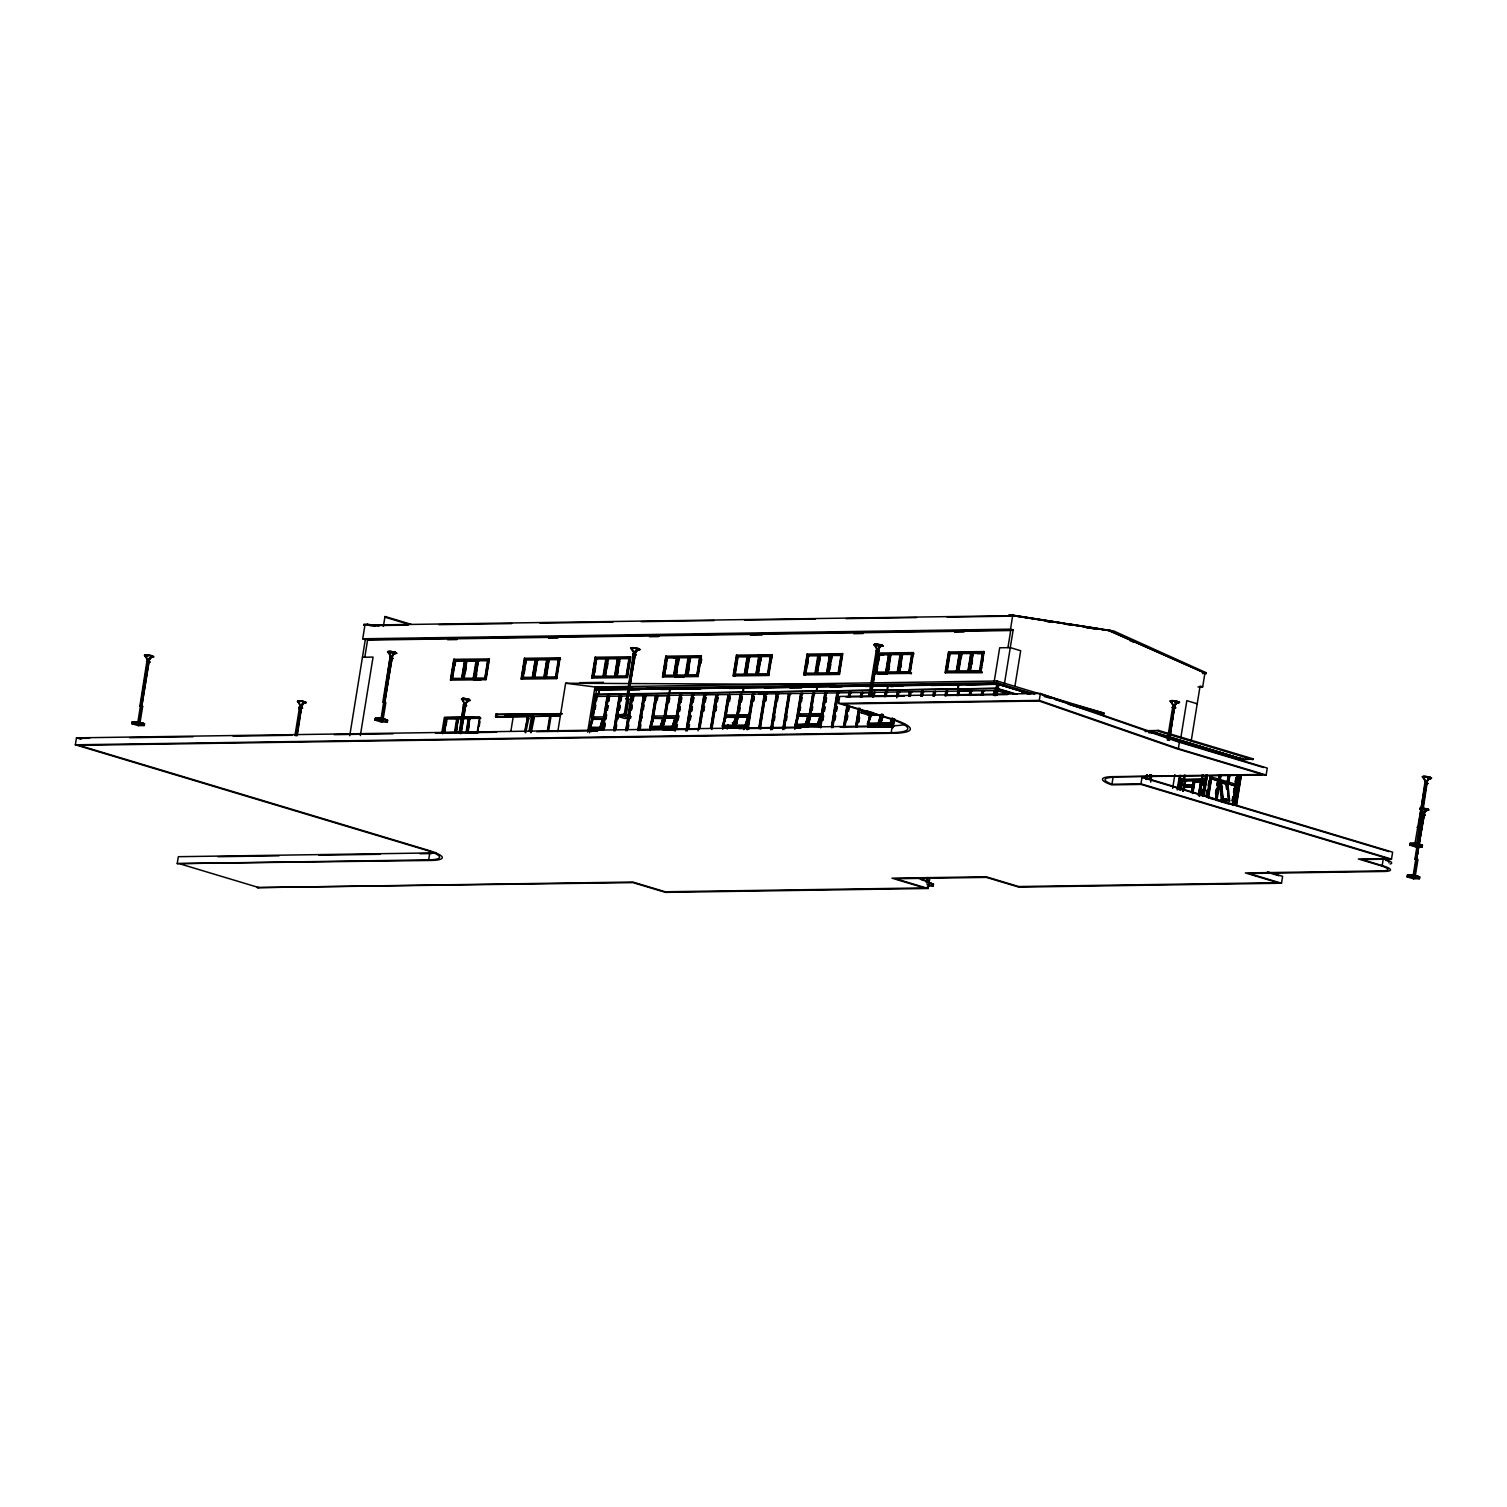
<?xml version="1.0" encoding="UTF-8"?>
<svg xmlns="http://www.w3.org/2000/svg" width="1507" height="1507" viewBox="0 0 1507 1507"><rect width="100%" height="100%" fill="white"/><g stroke="black" fill="none" stroke-linecap="round" stroke-linejoin="round"><path stroke-width="1.5" d="M1216.921 793.869L1217.11 789.668M1216.884 797.938L1217.26 789.536M436.069 852.529A42.705 6.537 9.2 0 1 429.796 852.962L178.335 856.692L177.223 863.605L428.666 859.875A42.705 6.537 9.2 0 0 425.784 850.08L75.35 744.797L76.48 737.865L892.314 725.752A64.556 9.871 9.2 0 0 905.123 724.434M132.107 721.947L138.795 721.815L144.484 723.812L144.201 725.545L138.324 725.639L131.825 723.68L132.107 721.947L139.341 722.38M139.887 706.067L147.196 659.426L144.389 655.3L145.482 655.564M145.049 655.168L147.912 659.595L137.928 721.683L136.798 721.702L138.079 722.23M131.825 723.68L137.721 723.605L138.004 721.872L144.484 723.812L140.565 723.869M138.795 721.815L148.797 659.614L152.358 656.167L149.438 659.652L141.752 706.35C145.011 706.708 137.777 705.163 140.471 705.935M138.324 725.639L138.587 723.906M141.752 706.35L149.174 659.595M142.675 706.369L140.076 722.343L144.484 723.812M149.852 661.969L146.518 661.686L149.89 661.893L146.575 661.328L148.91 661.761L147.516 661.535M294.976 735.491L299.855 705.351L301.89 705.803L300.552 705.634M299.855 710.419C302.7 711.605 296.182 708.93 300.722 705.521L295.768 735.699M296.596 735.642L301.475 705.483L305.036 702.036L302.116 705.54M297.124 733.532L301.739 705.559L304.753 701.961M297.237 735.68L301.852 705.464M299.158 707.612L302.474 708.177L299.403 707.16M364.317 625.311L363.809 624.256L367.331 624.199L378.879 626.008M1004.302 684.574L1013.156 629.945L365.316 639.552L362.716 638.78L364.901 625.311M367.331 624.199L369.912 625.688L408.152 625.122M349.737 735.736L365.316 639.552M364.807 657.203L367.67 639.514M360.343 735.586L373.058 657.09L362.452 657.24M383.381 626.403L384.982 616.457L411.298 624.369M374.96 720.082L375.243 718.349L381.478 718.142L387.619 720.214L387.337 721.947L381.441 722.023L374.96 720.082L380.838 719.988L387.337 721.947M383.607 702.319L390.313 655.865L387.525 651.702L389.541 651.702M384.925 702.337L382.797 702.243L390.332 655.809L392.574 656.054L384.417 702.394L385.83 702.695L383.211 718.726L381.441 722.023M380.838 719.988L391.123 655.941L388.166 651.57L389.22 652.55M379.557 719.649L375.243 718.349L381.93 718.199L391.933 656.016L395.493 652.55L392.197 656.072L384.869 702.733M392.969 658.634L389.71 657.73M441.758 733.419L444.377 717.351L479.697 716.823L477.097 732.892M453.758 659.331L450.405 680.109L486.064 679.695L489.417 658.917L453.758 659.331L456.357 660.123M450.725 680.222L454.097 659.444M465.531 660.123L462.442 679.186L451.12 679.243L454.21 660.198L488.701 659.783L485.612 678.828L474.611 678.998L477.7 659.953M442.738 733.702L445.337 717.633L474.046 717.219M451.46 679.337L454.53 660.292M444.791 733.024L443.491 732.647L445.789 718.5L458.09 718.726M452.175 678.47L454.982 661.159M452.514 678.564L455.302 661.253M444.151 732.835L446.449 718.688L480.921 718.293M454.926 665.68L455.641 661.347L454.662 661.046L465.136 661.102M444.471 732.929L446.769 718.801M446.11 724.942L446.769 720.911M428.666 859.875L429.796 852.962M461.669 678.225L464.476 660.914M461.99 678.32L464.796 661.008M451.12 679.243L462.122 679.073L465.211 660.028L466.774 660.311M465.795 660.028L462.706 679.073L475.327 679.393M443.491 732.647L454.492 732.477L456.791 718.33M466.115 660.123L463.026 679.167L474.027 678.998L477.116 659.953M464.42 678.489L463.44 678.188L466.247 660.876L476.702 660.933M455.152 732.666L457.375 718.33L469.657 718.556M463.76 678.301L466.567 660.97M464.081 678.395L466.887 661.083M455.472 732.779L458.015 718.519M465.456 671.99L466.172 667.658M456.056 732.76L458.354 718.613M457.356 726.807L456.376 732.854L455.076 732.477L467.377 732.703M458.015 722.757L458.674 718.726L457.375 718.33M459.032 733.042L463.93 702.865L462.009 698.834M459.823 733.269L464.005 702.865M460.502 733.513L465.531 703.053C472.105 693.936 467.113 705.295 464.721 702.997M460.822 733.532L465.908 703.015C466.059 705.333 459.805 697.948 462.819 699.248M461.104 733.551L466.172 703.091M465.023 705.37C460.257 705.333 470.975 705.785 463.459 704.73M473.707 678.904L476.796 659.859L478.416 660.349M482.504 679.28L474.291 678.904L477.38 659.859M466.077 732.308L468.376 718.161M474.686 679.205L477.832 660.706L488.287 660.763M466.661 732.308L468.96 718.161L479.942 717.991L477.662 732.138L466.661 732.308L467.961 732.685M475.345 678.131L478.152 660.801M466.718 732.496L469.016 718.368M475.666 678.225L478.473 660.895M467.057 732.59L469.336 718.462M476.702 673.987L476.005 678.32L475.025 678.018L485.48 678.075M467.321 732.496L469.6 718.349M467.641 732.59L469.92 718.443M468.281 730.669L469.28 724.603M485.16 677.98L487.967 660.669M474.291 678.904L485.292 678.734L488.381 659.689L489.342 659.972M485.744 679.6L489.097 658.804M479.188 726.299L479.942 721.702M495.464 716.842L495.916 714.092L562.356 713.696L496.199 714.714L495.841 716.955L560.397 715.995L495.841 716.955M510.892 731.065L513.115 717.351M521.403 679.167L524.756 658.389M523.513 677.604L522.533 677.321L525.34 660.009L535.795 660.047M522.854 677.415L525.66 660.104M523.174 677.51L525.981 660.198M524.21 673.29L524.907 668.957M525.604 664.625L526.301 660.292L525.34 660.009M532.348 677.17L535.155 659.859L536.115 660.141M532.668 677.265L535.475 659.953M522.778 678.489L521.799 678.188L532.8 678.037L535.889 658.973L537.509 659.463M524.643 731.404L527.469 717.897L525.133 732.647M536.209 659.086L533.12 678.131L522.119 678.301L524.888 659.143L560.171 658.578M536.473 658.973L533.384 678.018L546.005 678.338M536.793 659.068L533.704 678.112L544.705 677.962L547.795 658.917M525.755 732.647L528.769 718.293L527.337 719.027L528.618 719.216M534.439 677.246L537.245 659.934M534.759 677.34L537.566 660.028M529.145 730.801L531.745 714.808L532.969 715.166M530.106 731.328L532.932 717.822L534.232 718.199L532.781 718.952L530.577 732.572M530.747 731.328L532.932 717.822M531.217 732.553L534.232 718.199M544.253 677.095L547.06 659.783M544.385 677.867L547.455 658.804L549.019 659.086M546.589 678.338L544.969 677.849L548.058 658.804M545.346 678.15L548.378 658.898M546.664 677.265L545.704 676.982L548.491 659.652L558.965 659.708M546.024 677.076L548.831 659.765M546.344 677.17L549.151 659.859M558.325 659.52L555.518 676.831L556.479 677.114M547.399 730.537L549.998 714.525M544.969 677.849L555.951 677.679L559.04 658.634L560.02 658.936M558.268 664.041L556.158 677.02L545.704 676.982M547.926 730.914L548.661 726.336M549.415 721.778L550.149 717.2M556.403 678.546L559.775 657.768M548.642 730.895L551.223 714.902M560.02 715.882L560.472 713.131M557.797 731.611L565.634 683.236L835.33 684.555M592.063 678.112L595.435 657.335M593.457 677.434L592.477 677.152L595.566 658.088L630.039 657.692L626.95 676.737L615.967 676.907L619.057 657.843M595.887 658.201L592.797 677.246L603.798 677.076L607.151 657.919M594.172 676.568L593.212 676.266L596 658.955L606.473 659.011L605.776 663.325M593.532 676.36L596.339 659.049M593.852 676.473L596.659 659.143M594.869 672.235L595.585 667.902M587.636 732.157L594.964 686.985L997.05 681.013L1104.028 713.15L1103.746 714.883L1068.086 704.183M596.678 695.179L595.114 694.256L997.615 688.435L998.331 684.103M591.573 717.671L595.303 694.689M589.595 732.741L596.621 689.302L606.04 689.245M592.873 716.955L596.207 696.404L607.434 696.328L604.1 716.88L592.873 716.955L594.172 717.332M593.212 717.049L596.527 696.498M595.152 709.27L595.811 705.163M596.546 700.604L597.186 696.686M597.77 694.369L599.24 694.35M598.241 694.369L598.938 690.036M598.769 694.369L599.466 690.036M592.477 677.152L603.459 676.982L606.549 657.937L608.169 658.427M604.364 671.99L605.079 667.658M607.472 658.013L604.382 677.076L615.383 676.907L618.454 657.862M605.757 676.398L604.778 676.097L607.585 658.785L618.058 658.823M605.117 676.191L607.924 658.879M605.437 676.285L608.244 658.973M607.17 667.733L607.867 663.4M601.764 729.294L603.045 729.689L590.857 729.445L601.764 729.294L603.497 718.519L604.797 718.914M602.838 729.991L608.301 696.215L619.528 696.159L613.895 730.933M603.271 729.369L608.621 696.309M603.93 729.558L604.966 723.096M605.663 718.801L605.946 717.068M607.057 710.211L607.792 705.653M608.545 701.075L609.28 696.517M604.495 728.126L605.23 723.624M605.965 719.122L606.681 714.619M607.415 710.117L608.15 705.615M608.866 701.113L609.6 696.611L608.301 696.215M614.931 676.059L617.738 658.729M604.062 676.982L615.044 676.813L618.134 657.768L619.697 658.05M618.718 657.749L615.647 676.794L627.609 676.926M616.702 676.021L619.49 658.71M617.022 676.116L619.829 658.804M617.7 674.062L618.397 669.73M619.094 665.397L619.791 661.064M613.745 729.821L619.207 696.046L620.507 696.441M614.931 729.802L620.394 696.027L631.621 695.97L628.287 716.522M615.082 730.933L620.733 696.14M616.024 729.388L616.721 725.074M617.757 718.613L618.04 716.88M618.096 716.465L618.36 714.732L624.614 714.525L630.755 716.597L630.472 718.33L624.576 718.425L618.096 716.465L623.973 716.371L630.472 718.33M619.151 710.023L619.886 705.464M620.639 700.906L621.374 696.328M618.058 718.933L618.774 714.431M619.509 709.929L620.244 705.427M620.978 700.925L621.694 696.422L620.394 696.027M628.984 658.465L626.177 675.776L627.157 676.078M626.516 675.871L629.323 658.559M626.629 676.643L630.039 657.692M627.082 677.491L630.453 656.713M632.337 648.594L630.642 648.142L633.505 652.248L626.516 698.947M623.973 716.371L634.259 652.343L633.279 657.316M618.36 714.732L625.047 714.601L635.069 652.399L638.61 648.952L635.709 652.437L627.722 699.097L635.427 652.361M625.631 698.513L628.928 699.154L626.196 715.166M632.827 654.603L636.161 654.678L632.978 654.076M625.838 729.652L631.584 694.143M625.989 730.763L628.023 718.255M627.025 729.633L632.77 694.124M627.176 730.744L632.827 695.951M628.118 729.2L628.815 724.905M631.245 709.854L631.998 705.276M632.733 700.717L633.467 696.14M631.603 709.759L632.337 705.257M633.072 700.755L633.788 696.253L632.488 695.857L643.715 695.801L638.083 730.575M637.932 729.463L643.395 695.688L644.695 696.083M639.119 729.445L644.582 695.669L655.809 695.612L650.176 730.405M639.288 730.556L644.921 695.782M640.211 729.03L640.908 724.716M641.963 718.255L642.227 716.522M643.338 709.665L644.092 705.106M644.826 700.529L645.561 695.97M645.166 700.567L645.881 696.064L644.582 695.669M650.026 729.275L655.488 695.518L656.788 695.914M652.38 722.098L653.077 717.784L664.286 717.803L661.159 727.391L649.649 727.184L652.776 717.596L664.286 717.803M653.36 716.051L656.694 695.499L667.902 695.424L664.587 715.995L653.36 716.051L654.66 716.447M653.68 716.145L657.014 695.594M657.24 700.454L657.975 695.895L656.694 695.499M662.741 677.076L666.113 656.28M677.547 656.977L674.458 676.021L663.155 676.097L666.226 657.052L700.717 656.638L697.628 675.682L686.646 675.852L689.716 656.807M663.476 676.191L666.565 657.146M664.21 675.324L666.998 657.994M664.53 675.419L667.337 658.107M665.906 669.014L666.603 664.7M668.581 693.333L670.05 693.295M664.474 721.91L665.171 717.615L676.379 717.615L673.252 727.203L661.743 727.014L664.87 717.426L676.379 717.615M665.454 715.882L668.788 695.311L679.996 695.254L676.681 715.806L665.454 715.882L666.753 716.258M669.051 693.314L669.748 688.982M665.774 715.976L669.108 695.424M669.579 693.314L670.276 688.982M668.807 701.471L669.428 697.571M668.976 702.563L669.711 697.986M674.025 675.174L676.831 657.862M663.155 676.097L674.138 675.927L677.227 656.882L678.847 657.372M677.811 656.882L674.722 675.927L687.286 676.04M678.15 656.977L675.061 676.021L686.043 675.852L689.396 656.694M675.456 675.042L678.263 657.73L688.737 657.787L685.93 675.098L675.456 675.042L676.436 675.343L677.133 671.011M675.776 675.155L678.583 657.824M676.116 675.249L678.922 657.919M678.188 664.512L679.243 658.032L678.263 657.73M673.817 728.427L674.948 721.514M674.119 728.408L676.078 717.445L677.359 717.841M674.703 728.691L675.833 721.778M675.042 731.159L680.881 695.141L692.09 695.066L686.457 729.859M675.569 730.028L681.202 695.236M678.244 717.728L678.527 715.995M679.261 711.417L679.996 706.858M680.731 702.281L681.484 697.722M676.7 729.294L677.434 724.792M678.169 720.289L678.885 715.787M679.619 711.285L680.354 706.783M681.07 702.281L681.804 697.779M685.723 675.758L688.812 656.713L690.376 656.995M688.021 675.174L687.041 674.872L689.848 657.561L700.303 657.617M687.362 674.966L690.168 657.655M687.701 675.079L690.489 657.749M688.36 673.007L689.076 668.675M685.949 730.989L691.77 694.972L693.069 695.367M687.135 730.97L692.975 694.953L704.202 694.897L698.834 727.956M687.663 729.84L693.295 695.047M690.338 717.539L690.62 715.806M691.355 711.247L692.09 706.67M692.824 702.111L693.578 697.534M697.176 674.835L699.983 657.504M688.793 729.124L689.528 724.622M690.263 720.12L690.978 715.618M691.713 711.116L692.448 706.613M693.182 702.111L693.898 697.609M686.307 675.758L697.308 675.588L700.397 656.543L701.358 656.826M697.76 676.455L701.113 655.658M700.981 663.381L701.678 659.143M698.042 730.82L704.146 693.069L705.446 693.446M699.587 728.54L705.351 693.05L706.651 693.446M700.039 727.938L705.389 694.878M703.449 711.059L704.183 706.5M704.937 701.923L705.672 697.364M703.807 710.927L704.541 706.425M705.276 701.923L705.992 697.421M710.494 728.39L715.957 694.614M710.927 727.768L716.296 694.708L705.069 694.784L706.369 695.16M711.681 728.371L717.162 694.595L728.39 694.539L722.757 729.331M711.85 729.482L717.483 694.689M715.542 710.871L716.277 706.312M717.031 701.753L717.765 697.176M715.9 710.758L716.635 706.237M717.37 701.735L718.086 697.232M722.588 728.201L728.051 694.444M724.942 721.024L725.639 716.71L747.999 717.106M729.256 694.426L725.922 714.977L737.149 714.921L740.483 694.35L729.256 694.426L730.556 694.802M726.242 715.072L729.576 694.52M729.275 700.585L729.915 696.667M729.445 701.659L730.179 697.101M736.791 655.244L733.419 676.021L734.719 676.417M735.529 674.458L734.549 674.175L737.356 656.864L747.83 656.901M734.87 674.269L737.677 656.958M735.209 674.364L737.997 657.052M727.203 729.068L727.956 724.49M736.546 716.541L734.794 727.316L736.094 727.711L723.906 727.485L748.188 727.523L736 727.297M740.163 694.256L736.829 714.808L738.129 715.203M737.036 720.836L737.733 716.522L749.94 716.748M738.016 714.789L741.35 694.237L752.577 694.181L749.243 714.732L738.016 714.789L739.315 715.185M744.684 674.119L747.491 656.807M738.336 714.902L741.67 694.331M734.794 675.343L733.815 675.042L744.816 674.891L747.905 655.828L749.469 656.11M748.226 655.941L745.136 674.985L734.154 675.136L736.904 655.997L771.396 655.583M739.579 711.436L740.182 707.763M741.048 702.356L742.009 696.479M742.668 692.222L743.365 687.889M748.489 655.828L745.4 674.872L757.381 675.004M741.538 701.49L742.273 696.912M748.809 655.922L745.795 675.174L756.721 674.816L759.811 655.752M743.196 692.222L743.893 687.889M746.455 674.1L749.262 656.788M746.775 674.194L749.582 656.882M743.818 729.671L748.169 717.219M745.362 727.636L746.116 723.04M746.888 727.146L748.64 716.371M752.257 694.087L748.922 714.638L750.222 715.034M758.756 656.543L755.949 673.855L756.928 674.156M747.058 729.633L748.169 722.72M756.269 673.949L759.076 656.638M747.359 729.633L748.094 725.018M756.401 674.703L759.49 655.658L761.694 656.148M747.981 727.824L753.443 694.068L764.671 693.992L759.038 728.785M748.131 728.955L753.764 694.162M760.074 655.658L756.985 674.703L768.947 674.835M760.395 655.752L757.305 674.797L768.306 674.646M748.791 729.143L749.054 727.41M753.312 701.207L754.046 696.63M758.699 674.119L757.72 673.836L760.526 656.506L770.981 656.562L769.926 663.061M753.651 701.207L754.385 696.705M758.04 673.93L760.847 656.6M758.36 674.025L761.167 656.713M760.79 661.14L761.487 656.807L760.526 656.506M758.869 727.674L764.35 693.898M767.534 673.686L770.341 656.374L771.301 656.656M767.986 674.533L771.057 655.488L772.036 655.79L771.358 660.009M769.229 667.375L768.174 673.874L757.72 673.836M768.438 675.4L771.791 654.622M760.074 727.655L765.537 693.879L776.764 693.823L771.132 728.616M760.225 728.766L765.857 693.973M760.884 728.974L761.167 727.241M765.405 701.019L766.14 696.46M765.744 701.019L766.479 696.517M770.604 729.746L776.727 691.996L778.026 692.372M771.791 729.727L777.913 691.977L779.213 692.353M772.319 728.597L777.951 693.804M772.978 728.785L773.261 727.052M774.297 720.591L774.994 716.277M777.499 700.849L778.234 696.272M782.698 729.558L788.538 693.54M783.226 728.427L788.858 693.634L777.631 693.71L778.931 694.087M783.885 729.539L789.725 693.521L800.952 693.465L795.319 728.258M784.412 728.408L790.045 693.616M785.072 728.597L785.354 726.883M786.39 720.403L787.087 716.108M794.792 729.388L800.631 693.352M807.451 654.189L804.098 674.966L805.397 675.362M805.473 674.288L804.493 674.006L807.582 654.942L842.055 654.547L838.985 673.591L827.983 673.761L830.15 654.622L827.079 673.667L816.078 673.817M796.468 726.393L808.675 726.638L796.468 726.393L798.22 715.637L809.41 715.655L806.302 725.244L794.792 725.037L797.9 715.448L809.41 715.655M798.503 713.904L801.818 693.352L813.045 693.277L809.711 713.828L798.503 713.904L799.784 714.28M807.903 655.055L804.813 674.1L815.814 673.93L819.168 654.773M806.207 673.422L805.228 673.12L808.035 655.809L818.489 655.846M798.823 713.998L802.138 693.446M805.548 673.215L808.355 655.903M805.868 673.328L808.675 655.997M800.066 710.532L800.65 706.877M801.536 701.452L802.157 697.553M807.601 664.757L808.298 660.424M804.493 674.006L815.494 673.836L818.584 654.792L820.128 655.074M817.434 662.345L815.683 673.177L805.228 673.12M807.375 726.242L809.108 715.467L810.408 715.863M812.725 693.182L809.391 713.734L810.691 714.13M819.488 654.867L816.398 673.93L827.4 673.761L830.489 654.716M817.774 673.252L816.813 672.951L819.62 655.639L830.074 655.677M808.562 726.223L820.769 726.449L808.562 726.223L810.314 715.448L821.522 715.467L818.395 725.055L806.885 724.867L810.013 715.279L821.522 715.467M810.596 713.715L813.912 693.163L825.139 693.107L821.805 713.659L810.596 713.715L811.896 714.111M817.133 673.045L819.94 655.733M810.917 713.809L814.251 693.258M817.453 673.139L820.26 655.828M819.525 662.421L820.241 658.088M812.16 710.343L812.744 706.689M815.814 691.148L817.284 691.11M816.285 691.129L816.982 686.796M816.813 691.129L817.529 686.796M817.792 726.28L818.546 721.683M818.094 726.28L818.847 721.683M829.434 655.488L826.627 672.8L827.588 673.102M826.947 672.894L829.754 655.583M818.979 726.544L819.714 721.947M830.753 654.603L827.663 673.648L839.625 673.78M819.469 726.054L821.202 715.298L822.502 715.674M824.819 692.994L821.485 713.565L822.784 713.941M819.978 726.845L820.712 722.249M828.718 672.875L831.525 655.564M820.543 726.751L826.006 692.975L837.233 692.919L831.6 727.711M829.038 672.97L831.845 655.658M820.693 727.862L826.345 693.088M830.056 668.75L830.771 664.417M831.468 660.085L832.165 655.752L831.186 655.47L841.66 655.507M822.671 719.875L823.368 715.561M824.028 711.549L824.762 706.971M825.516 702.413L826.25 697.835M822.935 720.384L823.67 715.882M824.386 711.379L825.12 706.877M825.855 702.375L826.59 697.873M838.212 672.631L841.019 655.319L841.98 655.602M838.532 672.725L841.339 655.413M838.645 673.497L842.055 654.547M839.098 674.345L842.47 653.567M831.45 726.6L836.912 692.824M832.636 726.581L838.099 692.806L849.326 692.749L848.592 697.308M832.806 727.693L838.438 692.9M836.121 711.361L836.856 706.802M837.609 702.224L838.344 697.666M835.029 720.214L835.763 715.712M836.498 711.21L837.214 706.708M837.949 702.205L838.683 697.703M75.35 744.797L891.202 732.685A64.556 9.871 9.2 0 0 886.813 717.859L838.608 703.373L839.719 696.441L1040.395 693.465L1179.491 741.708L1267.255 768.08L1266.144 775.012L1112.072 776.953M843.543 726.412L847.179 703.901M848.271 697.138L849.289 690.903M843.694 727.523L847.48 704.165M844.73 726.393L848.008 706.124M849.477 697.119L850.475 690.884M844.9 727.504L848.309 706.425M849.778 697.289L850.532 692.73M848.215 711.191L848.95 706.613M847.122 720.026L847.857 715.524M848.592 711.021L849.308 706.519M855.637 726.223L858.557 708.215M860.365 696.969L861.1 692.467L862.4 692.862M855.788 727.354L858.839 708.554M860.685 697.119L861.42 692.561L850.212 692.617L851.493 693.013M856.824 726.204L859.743 708.196M861.571 696.95L862.305 692.448L873.514 692.372L872.779 696.95M856.993 727.335L860.026 708.535M861.891 697.119L862.626 692.542M858.613 721.495L859.31 717.181M858.858 722.098L859.593 717.596M861.213 712.849L861.495 711.134L867.392 711.04L873.872 712.981L873.608 714.714L867.712 714.808L861.213 712.849L867.109 712.773L873.608 714.714M870.5 695.499L868.993 695.141L876.584 648.594M875.115 645.316L874.644 644.205L877.3 648.764L869.859 695.16L868.729 694.972M867.109 712.773L867.392 711.04M871.14 695.518L878.185 648.782L881.482 645.26L879.787 644.977M867.712 714.808L867.994 713.075M870.839 695.499L878.562 648.764M868.917 694.859L871.329 695.198L878.826 648.839L881.746 645.335L880.747 645.203M901.412 653.548L898.078 672.706L875.171 672.951L878.261 653.906L912.733 653.492L909.644 672.536L898.662 672.706L901.751 653.661M875.492 673.045L878.581 654M877.639 651.438L879.297 651.081L876.189 650.741M877.564 668.034L876.867 672.367L875.906 672.065L878.694 654.754L889.168 654.81M867.731 726.054L869.916 712.547M872.459 696.78L873.193 692.278M876.226 672.179L879.033 654.848M867.881 727.165L870.198 712.943M876.547 672.273L879.353 654.961M878.619 661.535L879.674 655.055L883.611 654.999M870.085 718.858L870.782 714.544M873.646 696.837L874.399 692.259L885.607 692.203L884.986 696.102M874.079 696.272L874.719 692.372M886.041 672.028L888.847 654.716M875.171 672.951L886.154 672.781L889.243 653.737L890.807 654.019M886.493 672.875L889.563 653.831M889.846 653.737L886.756 672.781L899.302 672.894M887.077 672.875L890.166 653.831M888.452 672.197L887.472 671.896L890.279 654.584L900.753 654.641M887.811 672.009L890.618 654.678M888.132 672.103L890.938 654.773M881.689 714.393L879.937 725.168L881.237 725.545L876.867 725.62M884.552 696.667L885.287 692.109M888.81 670.031L889.507 665.698M886.493 690.093L887.962 690.074M887.19 685.76L891.541 686.608M885.739 696.648L886.493 692.09L897.72 692.014L896.759 697.892M886.964 690.074L887.661 685.76M886.173 696.102L886.813 692.184M887.491 690.074L888.188 685.742M888.659 685.742L893.011 686.589M897.739 672.612L900.828 653.567L902.392 653.85M900.395 656.807L897.946 671.952L887.472 671.896M900.037 672.028L899.057 671.726L901.808 653.85M899.396 671.821L902.184 654.509M899.717 671.934L902.523 654.603M900.734 667.695L901.431 663.363M869.03 725.319L892.031 724.98L893.086 718.519M896.646 696.498L897.381 691.92M891.202 732.685L892.314 725.752M892.747 727.919L894.197 718.914M897.852 696.404L898.586 691.901L909.814 691.845L909.06 696.404M893.274 726.788L894.593 718.594M898.172 696.573L898.907 691.996M909.211 671.689L912.018 654.358M898.342 672.612L909.324 672.442L912.413 653.398L914.033 653.887M909.776 673.29L913.148 652.512M874.437 673.817L910.096 673.403L913.468 652.606L877.809 653.04M908.759 696.253L909.475 691.751M909.945 696.234L910.68 691.732L921.907 691.656L921.154 696.234M910.266 696.385L911 691.826M920.852 696.064L921.851 689.829M922.039 696.046L923.056 689.81M922.359 696.215L923.094 691.638M932.946 695.895L933.681 691.393M933.247 696.046L934.001 691.487L922.774 691.543L924.074 691.939M934.133 695.876L934.867 691.374L946.095 691.299L945.36 695.876M934.453 696.027L935.188 691.468M945.435 672.875L948.807 652.098M949.259 652.945L946.17 671.99L957.152 671.839L960.242 652.776M947.545 671.312L946.566 671.029L949.372 653.699L959.846 653.755M946.905 671.124L949.693 653.812M947.225 671.218L950.032 653.906M945.04 695.707L945.774 691.204M946.226 695.763L946.961 691.186L958.188 691.129L957.548 695.028M946.66 695.198L947.281 691.28M959.187 653.567L956.38 670.879L957.359 671.18M956.719 670.973L959.526 653.661M947.47 672.386L945.85 671.896L956.832 671.745L959.921 652.682L957.755 671.821L968.737 671.67L971.827 652.606M960.505 652.682L957.416 671.726L969.981 671.839M959.13 671.142L958.151 670.86L960.957 653.529L971.431 653.586M958.471 670.954L961.278 653.642M958.81 671.048L961.617 653.737M961.24 658.163L961.937 653.831L960.957 653.529M957.642 689.038L958.339 684.705M925.938 882.047L927.653 877.507M957.115 695.594L957.868 691.035M958.169 689.019L958.866 684.705M928.519 877.639L926.993 882.254L933.473 884.213L933.191 885.946L927.314 886.022M958.32 695.575L959.055 691.016L970.282 690.941L969.641 694.859M958.753 695.01L959.375 691.11M177.223 863.605L430.625 860.459A45.361 6.932 9.2 0 0 427.536 850.042L79.061 745.343L893.142 733.269A67.231 10.285 9.2 0 0 888.584 717.841L842.319 703.939L1039.19 701.019L1176.458 748.621L1262.414 774.447L1115.18 776.632A41.97 6.424 9.2 0 0 1111.695 784.864L1141.138 784.431L1387.796 858.538L1358.353 858.971L1380.431 865.602A23.076 3.523 9.2 0 1 1381.994 870.895L1245.347 872.93L1277.804 882.688L1018.657 886.53L986.2 876.773L891.974 878.167L924.431 887.924L665.303 891.767L632.846 882.028L257.057 887.604L633.015 882.631L665.472 892.389L928.142 888.49L929.819 878.167M967.965 670.709L970.772 653.398M968.285 670.803L971.092 653.492M968.417 671.557L971.506 652.512L973.07 652.795M972.09 652.512L969.001 671.557L982.206 671.877M972.411 652.606L969.34 671.651L980.322 671.482M970.715 670.973L969.736 670.69L972.542 653.36L982.997 653.416L980.906 666.395M970.056 670.785L972.863 653.454M970.395 670.879L973.183 653.567M971.77 664.474L972.467 660.141M969.208 695.424L969.962 690.846L971.262 691.242M970.414 695.33L971.148 690.828L982.376 690.771L981.641 695.33M970.734 695.499L971.469 690.922M980.002 671.387L983.091 652.343L984.052 652.644M980.454 672.254L983.807 651.476M980.774 672.348L984.146 651.57L948.487 651.985L945.115 672.781L982.074 672.744M980.982 671.689L981.66 667.45M982.338 663.212L983.035 658.992M981.321 695.179L982.055 690.658L983.355 691.054M982.507 695.16L983.242 690.658L994.469 690.583L993.735 695.16M982.828 695.311L983.562 690.752M994.074 682.407L999.687 647.784L1010.293 647.614L1020.672 650.741L1015.059 685.384M993.414 694.991L994.149 690.489L995.449 690.884M994.507 695.631L995.637 688.303M997.05 681.013L996.767 682.746L1000.328 684.932M996.108 688.303L996.805 683.971L1030.43 693.917M997.333 683.971L996.636 688.285L1016.961 694.256M995.675 695.612L996.805 688.718L1014.55 694.049M595.058 694.689L997.107 688.285M997.804 683.952L1030.976 693.465M1202.567 673.648L1206.24 672.725L1113.635 630.943L1009.294 614.668L1010.387 615.723M996.881 694.765L997.521 690.846L1008.466 694.049M997.069 695.405L997.822 690.846M998.199 688.624L998.915 684.291L595.83 689.923L999.499 684.008L966.514 684.932M362.716 638.78L1010.557 629.154L1012.817 614.611M1007.938 647.652L1010.801 629.983M838.608 703.373L1039.265 700.397L1040.395 693.465M1140.969 783.828L1142.08 776.896L1392.638 852.171L1391.507 859.084L1140.969 783.828L1111.94 784.243L1113.07 777.329M1145.904 779.364L1146.657 774.768M1146.205 779.364L1146.94 774.768M1146.714 779.515L1147.467 774.918M1154.927 733.344L1155.944 733.325M1155.492 732.741L1242.936 759.321L1155.492 732.741L1148.899 732.835M1149.144 779.326L1149.898 774.73M1150.18 774.711L1149.445 779.326L1150.406 774.881M1150.255 779.646L1150.99 775.05M1150.764 779.816L1151.518 775.201M1145.169 731.573L1158.732 730.499L1253.033 758.831L1243.501 759.829M1150.689 782.114L1151.8 775.201M1167.341 739.975L1172.992 705.144L1170.204 701.019L1171.881 701.527M1168.151 740.144L1173.802 705.276L1170.186 701.075M1169.187 738.11L1174.462 705.521L1176.477 702.884L1174.254 705.634M1169.131 740.333L1174.593 705.333L1177.513 701.829L1179.058 702.62M1169.225 740.276L1174.97 705.314L1177.89 701.81L1174.593 705.333L1169.602 740.163M1266.144 775.012L1178.361 748.64L1179.491 741.708M1172.634 788.406L1174.876 774.541M1180.848 737.601L1186.838 700.661L1197.217 703.788M1177.155 789.875L1179.397 776.067M1177.796 789.48L1179.265 780.438L1180.565 780.814M1180.716 779.948L1179.416 779.571L1180.094 775.314M1178.135 789.593L1179.604 780.532M1180.414 775.427L1179.736 779.665L1183.862 779.609L1184.803 775.257M1179.698 789.838L1181.545 778.479L1185.576 781.059L1184.106 790.233M1180.056 789.894L1181.902 778.516L1180.395 789.254M1180.735 790.214L1182.599 778.742M1181.243 789.348L1181.846 780.268M1179.416 779.571L1183.541 779.515L1184.219 775.257M1185.142 775.352L1184.445 779.59L1201.851 779.345L1202.529 775.088M1182.712 791.043L1184.163 782.076M1182.976 791.081L1185.011 782.171L1183.315 791.118M1191.246 740.728L1200.081 686.099L1202.68 686.891L1204.865 673.403L1206.109 673.591L1109.02 630.623L1012.742 615.685L363.658 625.122M1183.786 790.007L1184.898 783.075M1191.415 792.324L1193.638 780.965M1191.792 792.437L1193.563 780.777L1191.98 792.324M1192.414 793.36L1194.222 782.152L1201.23 782.246L1194.222 782.152M1192.602 793.417L1194.429 782.208M1192.866 793.492L1194.693 782.284M1198.404 795.508L1200.57 782.058L1198.592 795.564M1199.139 793.982L1202.04 780.306L1183.975 780.362L1201.38 780.099M1184.125 779.496L1201.531 779.232L1202.209 774.994M1199.515 794.415L1201.87 780.683L1184.803 780.909M1199.402 795.941L1201.983 780.099L1206.429 780.136M1203.415 779.628L1202.115 779.232L1202.812 774.994M1199.742 796.035L1202.303 780.193M1203.132 775.088L1202.435 779.326L1206.561 779.27M1200.74 793.963L1201.475 789.442M1202.209 784.921L1202.944 780.381M1201.079 794.057L1201.814 789.536M1202.548 785.015L1203.264 780.494L1201.983 780.099M1202.266 795.979L1205.619 775.276M1202.605 796.073L1205.958 775.37M1203.076 796.073L1206.429 775.37M1203.603 796.054L1207.088 775.257M1204.074 796.054L1207.427 775.352M1206.429 794.848L1206.956 790.158M1213.587 750.185L1209.123 750.693M1206.542 794.848L1207.427 790.139M1208.181 785.543L1208.915 780.946M1206.843 797.033L1210.196 776.331M1207.22 797.128L1210.667 776.331M1207.634 797.128L1210.988 776.425M1208.162 797.9L1211.251 778.742L1218.447 780.909L1215.358 800.066M1208.444 797.9L1211.553 778.742L1218.749 780.89L1215.64 800.066M1215.509 793.699L1216.187 789.423M1216.884 785.166L1217.562 780.909L1218.749 780.89M1215.791 793.68L1216.488 789.423M1217.166 785.166L1217.863 780.909M1218.73 779.176L1219.427 774.918M1217.844 779.176L1219.031 779.157L1219.709 774.899M1216.337 800.462L1219.446 781.285L1226.641 783.452M1220.708 775.295L1220.011 779.552L1227.508 781.719L1228.544 775.333M1220.03 781.285L1216.921 800.443L1224.117 802.609M1221.009 775.295L1220.312 779.552L1219.125 779.571M1221.518 801.498L1222.196 797.222M1221.763 801.573L1222.46 797.316M1222.026 801.649L1222.723 797.391M1227.207 781.719L1228.243 775.333M1225.794 798.748L1225.116 803.005L1229.015 804.079M1227.527 788.086L1228.224 783.828L1235.42 785.995L1232.312 805.152M1229.524 775.709L1228.488 782.095L1235.985 784.262L1237.36 775.747M1225.398 802.986L1226.095 798.729M1227.47 790.214L1228.506 783.828L1235.702 785.995L1232.613 805.152M1229.825 775.709L1228.789 782.095L1227.621 782.114M1232.123 800.914L1232.801 796.657M1233.498 792.399L1234.176 788.142M1235.156 782.152L1235.853 777.895M1232.406 800.914L1233.103 796.657M1233.781 792.399L1234.478 788.142M1235.457 782.152L1236.136 777.895M1235.702 784.262L1237.077 775.747M1233.95 805.171L1238.792 775.257M1172.691 738.675L1241.542 758.906M1234.572 804.983L1239.413 775.088M1234.873 804.983L1239.715 775.069M1242.352 758.812L1243.463 759.151M1235.1 805.152L1239.941 775.238M1235.683 805.322L1240.525 775.408M1236.192 805.473L1241.052 775.578M1236.494 805.473L1241.335 775.559M928.142 888.49L895.685 878.732L986.388 877.394L1018.845 887.133L1281.515 883.234L1282.627 876.302L1267.481 871.762M1281.515 883.234L1249.058 873.495L1383.935 871.479A25.732 3.937 9.2 0 0 1382.183 865.583L1383.313 858.651A25.732 3.937 9.2 0 1 1390.151 864.038M1409.761 845.144L1410.043 843.411L1416.279 843.204L1422.42 845.276L1422.137 847.009L1416.241 847.104L1409.761 845.144L1415.638 845.069L1422.137 847.009M1407.086 876.867L1407.368 875.134L1413.604 874.908L1419.745 876.999L1419.462 878.713L1413.566 878.807L1407.086 876.867L1412.963 876.773L1419.462 878.713M1415.638 845.069L1416.731 843.28L1422.42 845.276L1415.921 843.336L1410.043 843.411L1414.357 844.711M1416.731 843.28L1426.733 781.078L1430.294 777.631L1427.374 781.135L1415.713 859.16M1416.241 847.104L1416.523 845.37M1419.387 827.795L1427.091 781.059M1414.941 858.971L1422.457 812.593L1419.632 808.524L1420.988 808.505M1420.592 827.833L1417.277 827.268L1420.592 827.833L1417.277 843.845M1426.168 783.734L1427.826 783.376L1424.642 782.755M1412.963 876.773L1423.248 812.725L1420.291 808.355M1413.566 878.807L1415.374 875.454L1417.955 859.48L1414.64 858.915L1415.921 859.423M1411.682 876.434L1407.368 875.134L1414.056 874.983L1424.058 812.8L1427.336 809.259M1427.619 809.334L1424.699 812.838L1416.542 859.16L1424.416 812.763M1425.057 815.475L1421.817 814.515L1425.095 815.419L1421.817 815.004L1423.55 815.099M589.18 728.088L592.289 718.5L603.798 718.707L600.69 728.295L589.18 728.088L600.351 727.636L602.423 719.009L592.628 719.159L590.556 727.787M589.783 728.446L592.289 718.5M590.386 727.674L593.061 719.404M599.918 727.372L602.423 719.009M603.196 718.349L600.69 728.295M651.043 726.883L653.115 718.255L663.513 718.481M650.854 726.77L653.529 718.519M651.702 724.81L653.04 720.685M650.421 726.525L660.217 726.374L662.91 718.123M652.776 717.596L650.61 726.619L660.65 726.619L663.08 718.217M649.649 727.184L660.556 727.033L663.664 717.445M662.948 726.6L665.623 718.33M663.796 724.641L665.209 718.086L675.607 718.293L672.913 726.562L662.515 726.336L664.87 717.426M672.31 726.204L675.004 717.935L672.499 726.299M661.743 727.014L672.649 726.845L675.758 717.257M722.23 726.11L725.338 716.522L736.245 716.371L733.739 726.317L722.23 726.11L745.833 726.129L748.339 716.183L737.432 716.352L734.323 725.941L745.833 726.129M725.677 717.181L723.605 725.809L725.677 717.181L736.075 717.389L732.779 725.3M722.833 726.468L725.865 717.294L735.906 717.294M732.967 725.413L735.473 717.031M736.245 716.371L733.739 726.317M734.926 726.299L737.771 717.012L747.566 716.861M735.51 725.507L738.204 717.257M737.714 719.423L735.096 725.263M745.061 725.225L747.755 716.974M745.212 725.771L748.339 716.183M795.395 725.394L798.239 716.108L808.656 716.315L798.427 716.221L795.997 724.622M796.167 724.716L805.36 724.227L808.035 715.957L805.548 724.321M808.807 715.298L806.302 725.244M794.792 725.037L805.962 724.584L807.978 718.387M808.261 724.547L810.333 715.919L820.75 716.145L810.521 716.032L807.507 725.225M808.091 724.434L810.766 716.183M807.658 724.189L817.453 724.038L820.128 715.787M820.317 715.882L817.887 724.283L807.846 724.302M820.901 715.109L818.395 725.055M881.991 714.563L878.864 724.151L867.354 723.963L870.481 714.375L877.017 714.28M867.975 724.321L870.481 714.375M871.234 715.279L868.559 723.548L890.637 723.322L891.974 719.197M880.615 714.883L878.543 723.511M878.11 723.247L880.785 714.996M881.369 714.205L878.864 724.151M882.575 714.186L879.466 723.774L890.976 723.982L892.219 720.139M880.069 724.132L883.102 714.958L880.842 723.473M880.653 723.36L883.516 715.203M890.204 723.077L891.353 718.839M892.219 717.859L890.976 723.982M145.068 655.413L146.085 656.148M148.458 659.915L147.177 659.463M300.609 705.408L297.934 700.906M391.048 655.978C393.044 657.504 394.966 651.457 389.748 652.795M626.724 698.758L625.688 698.664M880.069 646.333L878.6 649.121L876.565 648.65L873.796 644.487L874.87 644.751M877.3 648.764L877.922 648.82M1173.068 705.144L1170.845 701.188M1424.021 777.273L1422.307 776.821L1425.189 780.89M1414.96 843.411L1425.735 781.153L1427.129 781.361L1425.81 781.229M1420.404 808.882L1421.346 809.334L1420.31 809.071M1418.388 827.437L1425.113 780.946M150.38 657.146L147.931 659.652M148.91 659.783L150.662 657.165M303.058 703.015L301.306 705.672L302.775 702.865M301.72 705.69L303.077 702.902M392.574 656.054L393.534 653.416M636.934 649.95C635.615 654.113 632.168 653.021 636.368 649.781M636.651 649.818L635.408 652.644M878.298 649.103L879.787 646.202M1176.195 702.752L1174.462 705.521M1426.47 781.172L1428.598 778.629L1427.016 781.436M1428.24 810.031L1425.189 810.144L1423.889 812.97L1416.693 859.386M1423.851 812.876L1425.923 810.333L1423.719 813.083M149.796 662.308L147.516 661.554M302.474 708.177L299.29 707.348M383.211 718.726L382.081 718.745M466.567 705.69L464.307 705.031L466.586 705.408M636.067 655.093L634.428 654.528M879.203 651.476L877.696 651.099M1427.732 783.772L1426.093 783.226M149.155 659.859L152.075 656.091M634.843 652.493L638.61 648.952M1426.997 781.153L1430.011 777.555M153.714 656.619L151.924 656.788M303.152 701.32L305.318 702.639M305.657 702.884L304.941 701.791M387.751 651.495L391.462 651.495M468.884 699.7L469.374 700.209M469.713 700.454L468.997 699.361M630.661 648.085L631.979 647.746M639.985 649.404L638.083 649.894M882.254 645.335L881.218 646.277M1423.192 776.877L1424.021 777.631M1427.525 809.089L1428.485 809.542M302.511 708.12L299.347 707.518M392.988 658.352L389.748 657.862M390.162 660.933L391.556 661.177L390.313 660.933M632.789 654.17L635.182 654.547M634.654 657.579L633.411 657.297L634.692 657.542M877.074 653.944L877.168 653.737M1172.276 707.461L1175.667 707.687L1172.465 707.348M1174.688 707.499L1175.648 707.97L1173.67 707.574M1426.319 786.277L1424.944 786.014L1426.357 786.24M1425.113 815.136L1423.324 814.891M1422.269 817.717L1423.682 817.962L1422.589 817.868M1220.632 780.965L1219.427 781.606L1221.273 799.388L1229.674 800.914L1227.828 783.131L1220.632 780.965L1222.478 798.748L1229.674 800.914M1220.161 782.604L1227.263 783.734L1228.638 800.066L1222.742 798.296L1221.066 782.114L1226.962 783.885L1228.638 800.066M1226.623 783.772L1227.828 783.131M1222.139 783.188L1227.263 783.734M1228.94 799.916L1221.838 798.785L1227.734 800.556M1221.273 799.388L1222.478 798.748M628.965 699.078L627.797 699.173M871.913 695.575L871.329 695.198M1427.788 783.433L1424.963 783.47M1415.374 875.454L1414.206 875.529M146.424 654.942L144.634 655.112L145.727 655.319M152.621 656.769L151.34 656.035M152.508 657.09L152.866 656.167M395.757 653.153L396.322 652.927M395.644 653.492L396.624 653.171M298.386 700.83L297.331 701.527L298.763 702.036M305.186 702.978L306.185 702.639M638.78 649.875L639.929 649.762L639.138 648.933M462.461 698.4L461.387 699.078L463.158 698.381M467.905 700.604L470.391 700.416L468.545 700.548M875.115 644.129L874.041 644.826M881.896 646.277L882.895 645.938M1171.523 700.68L1170.43 700.83L1171.278 701.282M1170.6 701.019L1173.105 701.075M1178.304 702.808L1179.435 702.149L1177.25 701.395M1423.644 776.425L1422.551 776.576L1423.418 777.386M1422.721 776.764L1424.341 776.783M1430.557 778.234L1431.499 778.234L1430.444 778.573M1430.501 778.573L1431.556 777.895M1420.969 808.129L1419.877 808.279L1422.156 809.221M1427.769 810.276L1428.919 810.144L1428.127 809.334M393.798 653.567L391.763 656.185L384.568 702.601M877.149 650.666L878.298 650.911L876.415 651.175M145.369 654.867L147.309 654.999M146.424 655.3L144.992 655.526L146.085 655.809M151.811 657.109L153.657 656.977L152.264 655.922M388.448 651.608L389.56 651.344M395.06 653.171L396.115 653.247M631.621 647.652L632.676 647.727M394.947 653.511L396.793 653.36L395.399 652.305M631.565 647.991L633.562 648.142M638.196 649.574L639.251 649.649M874.757 644.035L875.812 644.111M875.812 644.487L874.531 644.883M881.312 645.957L882.688 645.731L881.538 645.448M298.047 700.736L299.102 700.812M297.99 701.094L299.102 701.188M462.046 698.645L465.023 698.89M304.602 702.658L305.657 702.733M304.489 702.978L306.317 702.3M469.713 700.303L467.773 700.171M1171.165 700.585L1172.22 700.661M1177.721 702.507L1179.529 702.337L1178.549 702.224M1178.719 702.921L1176.741 702.789M1423.305 776.331L1424.36 776.406M1429.86 778.252L1431.179 778.365M1429.747 778.573L1430.859 778.667M1421.685 808.11L1419.82 808.619L1420.743 809.089M1420.574 808.392L1422.551 808.524L1421.346 808.374M1427.072 810.295L1428.184 810.37M438.763 624.652L511.721 623.578M539.958 623.163L612.916 622.071M641.172 621.656L714.13 620.564M744.722 620.112L815.344 619.076M845.936 618.623L916.539 617.569M947.131 617.117L1010.688 616.175M367.576 640.098L1010.707 630.529M447.636 639.703L457.017 639.571M548.567 638.215L557.948 638.064M649.498 636.707L658.879 636.576M750.411 635.219L762.146 635.031M853.697 633.675L863.078 633.543M954.628 632.187L964.009 632.036M1106.213 629.832L1109.736 629.775M1109.02 630.623L1206.109 673.591M455.378 659.821L464.213 659.689M757.964 655.338L766.799 655.206M961.146 652.324L972.185 652.154M983.412 652.437L948.92 652.851L949.9 653.134M455.189 660.48L463.986 660.349M556.271 659.199L560.661 659.124M761.054 655.941L768.287 656.035M961.485 652.964L970.922 653.04M547.38 659.878L536.925 659.84L537.886 660.123M629.643 658.653L619.17 658.616L620.149 658.898M677.152 657.956L666.678 657.9L667.658 658.201M759.396 656.732L748.941 656.675L749.921 656.977M912.338 654.471L901.864 654.415L902.844 654.697M469.186 661.14L477.041 661.027L476.061 660.725L473.255 678.056L474.234 678.338M673.554 658.107L677.472 658.05L676.492 657.768L673.686 675.079L674.665 675.362M977.44 653.605L983.336 653.511L982.357 653.209L979.55 670.54L980.53 670.822M462.329 678.414L451.855 678.376L452.835 678.659M463.44 678.188L473.895 678.244M522.533 677.321L532.988 677.378M544.573 677.189L534.118 677.152L535.079 677.434M593.212 676.266L603.667 676.323M604.778 676.097L615.252 676.153M626.837 675.984L616.363 675.927L617.343 676.229M674.345 675.268L663.871 675.23L664.851 675.513M687.041 674.872L697.515 674.929M734.549 674.175L745.023 674.213M756.589 674.043L746.135 674.006L747.114 674.288M816.813 672.951L827.268 673.007M838.853 672.838L828.398 672.781L829.359 673.064M875.906 672.065L886.361 672.122M899.057 671.726L909.531 671.783M946.566 671.029L957.039 671.067M958.151 670.86L968.624 670.898M969.736 670.69L980.209 670.728M545.289 677.943L556.29 677.792M685.158 676.285L674.138 675.927M878.995 673.403L887.793 673.271M474.102 680.279L480.733 680.184M675.079 677.302L683.914 677.17M878.28 674.269L887.114 674.138M1202.718 672.781L1206.24 672.725M579.969 682.671L603.44 682.332M596.621 689.302L594.681 688.718L996.767 682.746L1034.65 694.124M628.796 689L595.887 689.49L596.923 690.263M638.215 688.869L729.878 687.493M739.297 687.362L830.979 686.005M840.379 685.855L932.061 684.498M941.461 684.366L997.879 683.519M628.005 689.961L639.759 689.773M660.914 689.471L700.887 688.869M729.087 688.454L740.841 688.285M764.35 687.927L801.969 687.38M830.169 686.947L841.923 686.778M865.432 686.438L903.051 685.873M931.251 685.459L943.005 685.289M1197.99 686.947L1202.68 686.891M657.655 695.782L666.377 695.669M758.774 694.294L765.65 694.294M863.266 692.73L869.803 692.636M962.201 691.261L969.076 691.261M1004.208 692.259L1003.022 691.996M845.785 696.969L904.37 696.102M946.566 695.481L1007.486 694.576M504.638 715.072L532.291 714.657M592.609 718.688L603.798 718.707M878.656 714.921L871.423 715.392M592.816 719.272L603.045 719.366M653.284 718.368L663.325 718.368M665.378 718.18L675.607 718.293M870.989 715.128L881.03 715.128M1099.545 713.225L1104.028 713.15L1055.201 699.568M732.383 722.682L737.319 722.757M732.59 723.172L737.262 723.096M589.953 727.41L600.351 727.636M723.002 725.451L745.494 725.47M590.141 727.523L600.163 727.523M672.744 726.449L663.137 726.694M723.172 725.545L745.306 725.376M795.753 724.471L805.774 724.471M868.315 723.398L890.449 723.209M806.885 724.867L817.453 724.038M867.354 723.963L890.637 723.322M726.242 726.77L745.061 726.506M876.754 724.547L890.863 724.34M651.325 728.559L662.232 728.39L663.984 717.615L665.265 718.01M663.419 728.371L675.626 728.597M80.191 738.43L89.591 738.279M129.602 737.695L193.122 736.753M233.114 736.151L291.944 735.284M334.29 734.644L393.12 733.777M435.466 733.155L496.632 732.251M536.643 731.649L597.808 730.744M637.8 730.142L698.984 729.237M738.976 728.653L800.142 727.73M840.153 727.146L894.273 726.336M597.111 731.083L590.574 731.178L591.874 731.573M663.137 730.104L675.343 730.33M796.186 728.126L800.556 728.069M868.767 727.052L879.655 726.901M880.86 726.883L891.748 726.713M466.53 733.155L477.512 733.005M590.895 731.291L597.431 731.178M667.827 730.142L674.364 730.047M796.506 728.239L800.876 728.164M871.253 727.128L879.975 726.996M881.181 726.977L892.069 726.807M1145.301 730.707L1158.732 730.499M1208.595 750.524L1212.984 750.467M1235.42 758.473L1242.427 758.379M1238.792 759.208L1253.033 758.831M1210.648 777.028L1211.835 777.009M1210.366 778.761L1211.553 778.742M1202.115 779.232L1206.24 779.176M1226.34 781.737L1227.508 781.719M1227.338 783.847L1228.506 783.828M1184.766 785.147L1193.487 785.015M1234.817 784.28L1235.985 784.262M1182.901 785.279L1193.808 785.128M1234.534 786.014L1235.702 785.995M1184.445 787.087L1193.167 786.955M1184.766 787.181L1193.487 787.068M1217.863 786.673L1222.422 786.767M1218.089 787.068L1222.139 787.012M217.893 856.711L278.983 855.806M318.938 855.204L380.047 854.299M419.982 853.716L431.737 853.546M1391.507 859.084L1362.064 859.536L1382.183 865.583M1117.12 777.216L1113.748 777.254A39.295 6.009 9.2 0 0 1110.96 783.866L1111.94 784.243M646.07 689.038L700.209 688.737M632.582 686.834L594.964 686.985L565.634 683.236M594.681 688.718L622.9 688.605M646.409 688.511L700.51 688.303M789.875 687.946L801.63 687.908M875.529 644.016L876.716 644.167M875.473 644.374L876.697 644.525M880.427 645.919L881.595 646.051M880.333 646.239L883.064 646.145L881.652 645.09M632.413 647.633L633.58 647.765M632.356 647.972L635.634 648.33M389.22 651.589L390.426 651.74M394.156 653.134L395.324 653.266M394.062 653.454L395.286 653.624M1171.956 700.567L1173.124 700.717M1171.9 700.925L1174.104 701.169M1177.947 702.94L1175.743 702.676M146.085 655.206L147.29 655.357M151.039 656.732L152.207 656.882M151.171 657.165L152.15 657.222M462.875 698.287L464.043 698.419M462.819 698.626L465.079 698.532M467.679 700.51L468.941 700.322M298.819 700.717L299.987 700.868M298.763 701.075L299.968 701.226M303.717 702.601L304.885 702.752M303.623 702.94L304.828 703.091M1424.077 776.312L1427.374 776.651M1425.226 776.821L1422.495 776.915L1424.548 777.876M1430.124 778.347L1427.939 778.102M1428.862 778.535L1430.068 778.686M1421.402 808.035L1423.588 808.279M1426.281 809.918L1427.996 809.673M1427.393 810.389L1425.622 810.314M624.181 714.469L623.013 714.544L624.783 715.072M381.045 718.086L380.442 718.425M1413.17 874.851L1412.002 874.945L1412.926 875.303M876.528 644.073L877.733 644.261M876.471 644.431L879.937 644.939M880.615 645.994L878.336 645.655M879.335 646.145L880.559 646.352M1172.936 700.623L1176.402 701.132M633.392 647.69L636.858 648.198M633.524 648.123L634.56 648.236M390.256 651.288L394.815 652.06M390.2 651.646L393.685 652.154M393.139 653.021L394.344 653.209M393.063 653.36L394.288 653.567M1425.057 776.369L1426.187 776.482M1425 776.708L1427.317 777.009M1427.864 778.441L1429.088 778.648M147.121 654.905L151.68 655.658M147.064 655.244L148.289 655.451M463.855 698.344L468.413 699.097M1422.325 808.43L1423.55 808.637M1425.264 809.805L1426.47 809.994M299.799 700.774L303.284 701.282M299.742 701.113L303.227 701.622M926.918 882.085L928.557 882.386M877.639 644.186L879.994 644.582M877.583 644.544L878.769 644.713M1173.991 701.075L1176.345 701.471M1174.65 702.601L1175.837 702.771M392.046 652.927L393.233 653.096M1423.512 808.185L1426.922 808.845M1423.456 808.543L1424.642 808.713M464.928 698.796L466.115 698.984M466.756 700.077L464.476 699.757M148.251 655.018L149.438 655.187M148.195 655.357L152.358 656.167M300.929 700.887L302.116 701.056M465.004 704.975L463.271 704.824M464.514 707.989L464.401 708.196M1046.291 621.298L1053.261 622.372M1085.756 627.421L1097.379 629.229M1009.294 614.668L1053.129 621.524M1057.744 622.24L1062.36 622.975M1066.975 623.691L1101.598 629.097M1047.29 621.449L1051.867 622.165M1065.562 624.294L1072.4 625.348M1086.114 627.477L1097.529 629.248M370.722 625.33L375.337 626.064M297.727 701.339L299.912 705.351M1175.159 701.32L1177.419 701.735M877.074 645.844L878.28 645.976M1427.336 776.727L1428.542 776.877M1427.28 777.085L1428.485 777.235M1424.605 808.788L1425.81 808.939M466.096 699.041L467.283 699.191M1174.782 707.254L1172.371 707.047L1173.256 707.48M1176.27 701.169L1179.039 701.904M879.862 644.619L881.068 644.826M1428.41 776.915L1429.597 777.122M1428.316 777.273L1430.294 777.631M1425.641 808.976L1426.865 809.184M636.745 648.236L637.932 648.443M637.875 648.782L635.615 648.387L638.78 649.046M393.515 652.192L394.759 652.399M467.208 698.89L468.357 699.455M467.132 699.248L469.261 699.719M150.474 655.451L152.584 655.922M146.669 656.072L147.874 656.28M303.077 701.678L304.301 701.885M637.97 648.895L639.458 649.31M1044.106 696.479L1050.775 698.344M1021.652 692.052L1028.301 693.898M1177.155 701.753L1178.323 701.998M1429.371 777.141L1430.501 777.386M1429.276 777.499L1431.123 778.008L1430.2 777.386M1423.701 777.273L1424.831 777.518M880.842 644.845L881.972 645.109M1426.696 808.863L1428.504 809.353M1426.602 809.202L1427.769 809.447M1420.969 809.316L1422.137 809.56M637.706 648.462L638.836 648.707M632.036 648.575L633.166 648.839M394.57 652.079L395.701 652.324M394.476 652.418L395.644 652.663M388.9 652.192L390.012 652.776L388.184 652.286M468.187 699.116L469.317 699.361M462.498 699.248L463.629 699.493M304.131 701.546L305.205 702.149M304.018 701.904L305.864 702.413M145.765 655.809L146.895 656.054M145.708 656.148L146.895 656.393M298.386 702.017L299.516 702.262M1010.557 629.154L1013.156 629.945M972.542 653.36L973.522 653.661M949.372 653.699L950.352 654M912.658 654.565L911.678 654.264L908.872 671.576L909.851 671.877M1158.6 731.366L1252.882 759.698M901.073 654.735L900.093 654.434L897.305 671.764L898.266 672.047M956.832 671.745L957.812 672.028M1030.901 693.898L996.41 683.538L1029.432 693.917M1156.415 733.306L1242.936 759.321M1157.15 734.003L1168.245 737.337M890.279 654.584L891.259 654.886M889.488 654.905L888.527 654.603L885.72 671.934L886.681 672.216M1263.544 767.515L1177.589 741.689L1040.301 694.087M997.031 688.718L1014.682 694.03M995.618 688.737L996.918 689.132M1002.174 690.733L1006.714 692.071M878.261 653.906L879.221 654.189M878.694 654.754L879.674 655.055M983.242 690.658L984.542 691.035M910.247 672.536L911.547 672.913M971.148 690.828L972.448 691.223M909.324 672.442L910.303 672.725M910.096 673.403L911.396 673.78M959.055 691.016L960.355 691.393M886.154 672.781L887.717 673.064M946.961 691.186L948.261 691.581M819.62 655.639L820.58 655.922M818.81 655.959L817.849 655.658L815.042 672.97L816.022 673.271M934.867 691.374L936.167 691.751M807.582 654.942L808.562 655.244M808.035 655.809L808.995 656.091M1211.534 777.009L1219.031 779.157M1220.463 782.434L1226.359 784.224L1226.849 788.839M910.68 691.732L911.98 692.109M1201.531 779.232L1202.831 779.628M898.586 691.901L899.886 692.297M1192.677 780.23L1193.977 780.626M1183.541 779.515L1185.425 779.891M827.079 673.667L828.643 673.949M886.493 692.09L887.793 692.485M815.494 673.836L817.058 674.119M874.399 692.259L875.699 692.655M748.15 656.995L747.171 656.713L744.364 674.025L745.343 674.326M862.305 692.448L863.586 692.843M1142.268 777.499L1388.927 851.606M1210.253 798.446L1213.851 799.52M737.356 656.864L738.336 657.146M838.099 692.806L839.399 693.201M826.006 692.975L827.305 693.371M700.642 657.711L699.662 657.41L696.856 674.74L697.835 675.023M813.912 693.163L815.212 693.559M689.848 657.561L690.828 657.862M1413.246 875.04L1419.745 876.999L1414.056 874.983M689.057 657.881L688.077 657.579L685.271 674.91L686.25 675.193M744.816 674.891L747.02 675.362M801.818 693.352L803.118 693.729M789.725 693.521L791.024 693.917M666.226 657.052L667.205 657.335M892.031 724.98L893.331 725.376L881.124 725.15M765.537 693.879L766.837 694.275M697.308 675.588L698.287 675.889M753.443 694.068L754.743 694.444M741.35 694.237L742.65 694.633M618.379 658.936L617.399 658.634L614.611 675.946L615.572 676.247M607.585 658.785L608.564 659.068M606.794 659.105L605.833 658.804L603.026 676.134L603.987 676.417M595.566 658.088L596.527 658.389M717.162 694.595L718.462 694.991M596 658.955L596.979 659.237M703.863 694.802L705.163 695.179M692.975 694.953L694.275 695.349M680.881 695.141L682.181 695.537M680.976 695.537L679.676 695.16L676.342 715.712L677.641 716.108M1270.269 873.156L1278.916 875.755M615.044 676.813L616.608 677.095M668.788 695.311L670.069 695.707M668.882 695.725L667.582 695.33L664.248 715.9L665.548 716.277M548.491 659.652L549.471 659.953M547.7 659.972L546.74 659.689L543.933 677.001L544.894 677.302M603.459 676.982L605.023 677.265M384.869 617.154L409 624.407M631.301 695.876L632.601 696.272M555.951 677.679L556.931 677.98M488.607 660.857L487.646 660.556L484.84 677.886L485.819 678.169M608.414 696.63L607.114 696.234L603.78 716.786L605.079 717.181M477.832 660.706L478.793 661.008M596.207 696.404L597.507 696.78M532.8 678.037L534.363 678.32M466.247 660.876L467.227 661.177M454.21 660.198L455.83 660.688M624.256 714.638L630.755 716.597L625.047 714.601M485.292 678.734L486.252 679.035M462.122 679.073L463.685 679.356M532.291 717.822L533.591 718.217M526.828 717.897L528.769 718.293M495.916 714.092L497.8 714.657L496.199 714.714M468.96 718.161L470.259 718.538M445.789 718.5L447.089 718.896M477.662 732.138L478.962 732.534M454.492 732.477L455.792 732.873M916.294 877.658L929.273 881.557M921.229 879.692L925.562 880.992M381.12 718.255L387.619 720.214L381.93 718.199M926.711 883.987L933.191 885.946M137.721 723.605L144.201 725.545M76.48 737.865L80.964 739.221M180.934 864.17L258.827 887.566M1039.265 700.397L1178.361 748.64M929.687 882.876L933.473 884.213L929.028 882.575M1430.086 777.725L1431.104 778.196M1170.845 701.603L1171.881 701.866M638.516 648.707L639.514 648.971M631.301 648.669L632.356 648.933M461.782 699.323L462.819 699.587M297.783 701.414L298.763 701.678M876.98 650.76L879.146 651.344M1129.723 640.513L1133.98 642.434M634.089 652.512L631.32 648.198M1181.545 778.479L1184.728 780.965M1182.449 780.343L1185.011 782.171M1423.004 776.877L1425.848 781.059M1420.329 808.6L1423.192 812.706M1226.058 784.375L1226.547 788.99M1221.367 781.963L1223.044 798.145M1220.708 784.751L1221.423 791.684M1220.406 784.921L1221.367 794.151M1385.385 859.988A23.076 3.523 9.2 0 1 1387.928 861.25M1388.644 861.816A23.076 3.523 9.2 0 1 1388.945 862.795M524.436 658.295L521.064 679.073L556.742 678.64L560.095 657.862L524.436 658.295M595.114 657.24L591.742 678.018L627.402 677.585L630.774 656.807L595.114 657.24M665.793 656.185L662.421 676.963L698.08 676.549L701.452 655.771L665.793 656.185M736.452 655.149L733.099 675.927L768.758 675.494L772.111 654.716L736.452 655.149M807.13 654.095L803.758 674.872L839.437 674.439L842.79 653.661L807.13 654.095M147.064 664.512L148.44 664.775L147.177 664.549M1172.86 710.23L1174.236 710.494L1172.992 710.249M1109.604 630.623L1012.685 615.478L1109.604 630.623"/></g></svg>
